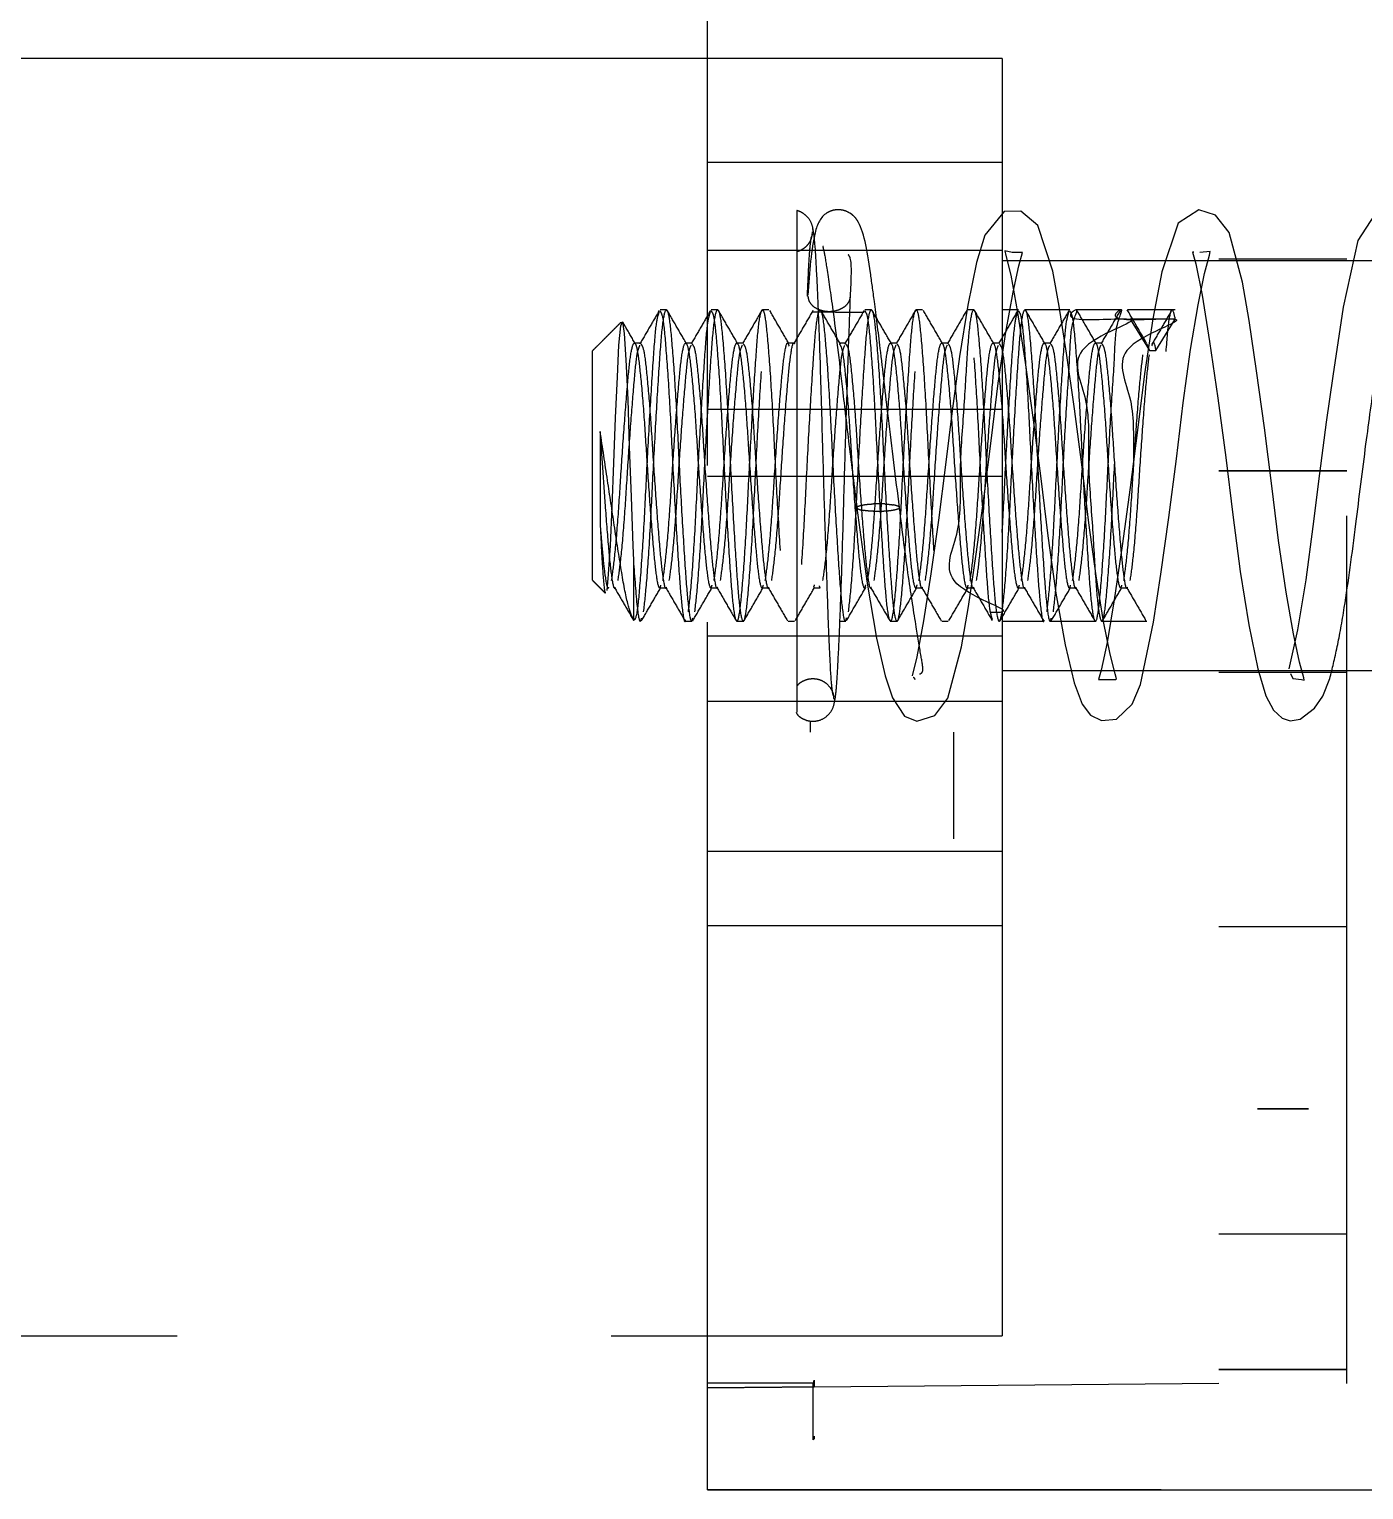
# Paper-space layout '2 DOOR PANEL LAYOUT - A1 Sheet' of a CAD drawing. Extents: x 50 to 825, y 22 to 486.
# Drawn here: x 470.944 to 473.636, y 461.164 to 464.109 of the extents above; entities that cross this region are included whole.
import ezdxf

# ---------------------------------------------------------------- set-up
doc = ezdxf.new("R2010")
doc.units = 0
doc.linetypes.add('HIDDEN', pattern=[0.375, 0.25, -0.125])
doc.layers.add('N-EQPM', color=3, linetype='Continuous', lineweight=25)

psp = doc.layouts.new('2 DOOR PANEL LAYOUT - A1 Sheet')

# ---------------------------------------------------------------- linework, layer by layer
at = {"layer": 'N-EQPM', "linetype": 'HIDDEN', "ltscale": 7}
for p, q in [((472.3125, 463.2292), (472.3125, 465.8972)), ((472.9065, 464.0501), (472.9065, 463.9509)), ((472.9065, 463.9509), (472.9065, 463.8402)), ((472.9065, 463.8402), (472.9065, 463.7717)), ((472.9065, 463.7717), (472.9065, 463.6624)), ((472.9065, 463.6624), (472.3125, 463.6624)), ((472.9065, 463.6624), (472.9065, 463.3428)), ((473.2552, 463.5241), (473.1648, 463.5241)), ((473.1648, 463.5241), (473.2035, 463.461)), ((473.2164, 463.461), (473.2552, 463.5241)), ((472.0801, 462.9977), (472.0801, 463.4604)), ((473.2035, 463.461), (473.2164, 463.461)), ((472.3125, 463.3428), (472.9065, 463.3428)), ((472.9065, 463.3428), (472.9065, 463.2071)), ((472.0957, 463.2979), (472.0957, 463.11)), ((472.3125, 461.1635), (472.3125, 463.2292)), ((473.6017, 461.3778), (473.6017, 463.2292)), ((472.9065, 463.2071), (472.3125, 463.2071)), ((472.9065, 463.2071), (472.9065, 462.8854)), ((472.1628, 463.0379), (472.1628, 462.9174)), ((472.3125, 462.8854), (472.9065, 462.8854)), ((472.9065, 462.8854), (472.9065, 462.7534)), ((472.9065, 462.7534), (472.3125, 462.7534)), ((472.9065, 462.7534), (472.9065, 462.4514)), ((472.5191, 462.7113), (472.5191, 462.6915)), ((472.8084, 462.6915), (472.8084, 462.4766)), ((472.3125, 462.4514), (472.9065, 462.4514)), ((472.9065, 462.4514), (472.9065, 462.351)), ((472.9065, 462.351), (472.9065, 462.3014)), ((472.9065, 462.3014), (472.9065, 462.262)), ((472.9065, 462.262), (472.9065, 462.2259)), ((472.9065, 462.2259), (472.9065, 461.4738)), ((473.5242, 461.9315), (473.4211, 461.9315)), ((473.3435, 461.4062), (473.6017, 461.4062)), ((473.6017, 461.4062), (473.3435, 461.4062)), ((472.5256, 461.3785), (472.3125, 461.3785)), ((472.5256, 461.2644), (472.5256, 461.3785)), ((472.5274, 461.3843), (472.5274, 461.3714)), ((473.3435, 461.3778), (472.5274, 461.3707)), ((473.3435, 461.3778), (473.3435, 461.3778)), ((473.6017, 461.3778), (473.6017, 461.3778)), ((472.5274, 461.2662), (472.5256, 461.2644)), ((472.5274, 461.272), (472.5274, 461.2662)), ((472.5274, 461.272), (472.5274, 461.272)), ((472.3125, 461.1636), (483.7272, 461.1636)), ((483.7272, 461.1635), (472.3125, 461.1635))]:
    psp.add_line(p, q, dxfattribs=at)
for points in [[(473.4883, 462.8098), (473.4926, 462.7993), (473.5102, 462.7975), (473.5152, 462.796), (473.5147, 462.8008), (473.506, 462.8325), (473.4937, 462.8896), (473.479, 462.9738), (473.464, 463.0781), (473.4505, 463.1884), (473.4357, 463.3049), (473.4197, 463.42), (473.4044, 463.5214), (473.3913, 463.5988), (473.3641, 463.6987), (473.3366, 463.7341), (473.3029, 463.7445), (473.2615, 463.718), (473.2286, 463.6195), (473.2104, 463.5247), (473.1935, 463.4141), (473.1791, 463.3003), (473.1647, 463.1847), (473.1487, 463.0669), (473.1326, 462.9585), (473.1183, 462.8721), (473.1061, 462.8165), (473.1007, 462.7974), (473.1347, 462.7974), (473.1368, 462.7989), (473.1342, 462.8089), (473.124, 462.8489), (473.1108, 462.9147), (473.0958, 463.0064), (473.0813, 463.1137), (473.0677, 463.2259), (473.0523, 463.3433), (473.0363, 463.4555), (473.0215, 463.5503), (473.0088, 463.621), (472.9782, 463.7129), (472.944, 463.7419), (472.9106, 463.7413), (472.8712, 463.6939), (472.8547, 463.6384), (472.837, 463.5524), (472.8202, 463.4487), (472.8056, 463.3392), (472.7924, 463.2302), (472.7778, 463.1192), (472.7623, 463.0105), (472.7475, 462.9157), (472.7345, 462.8436), (472.7247, 462.8052), (472.7247, 462.8052)], [(473.6571, 463.7345), (473.624, 463.6827), (473.594, 463.5482), (473.5731, 463.4094), (473.5602, 463.3167), (473.5466, 463.213), (473.5333, 463.1059), (473.5191, 462.9989), (473.5022, 462.8979), (473.4843, 462.8194), (473.4843, 462.8194)], [(472.6135, 463.144), (472.6333, 462.9958), (472.6531, 462.8812), (472.6706, 462.8052), (472.6852, 462.7605), (472.7094, 462.7238), (472.7343, 462.7137), (472.7708, 462.7247), (472.797, 462.7596), (472.8247, 462.8632), (472.8384, 462.9448), (472.8542, 463.05), (472.8702, 463.1671), (472.885, 463.2844), (472.8987, 463.3954), (472.914, 463.4983), (472.9284, 463.5785), (472.9404, 463.6318), (472.9475, 463.6587), (472.9267, 463.6587), (472.9121, 463.662), (472.9138, 463.6528), (472.9239, 463.6131), (472.9374, 463.5377), (472.953, 463.437), (472.9693, 463.3211), (472.9846, 463.2029), (472.9986, 463.0873), (473.015, 462.9719), (473.0333, 462.8678), (473.0515, 462.7907), (473.0676, 462.7481), (473.0849, 462.7258), (473.1066, 462.7147), (473.1373, 462.7179), (473.1687, 462.7475), (473.1854, 462.7873), (473.2115, 462.9132), (473.2265, 463.0101), (473.2427, 463.1243), (473.2581, 463.2428), (473.2718, 463.3556), (473.2866, 463.4632), (473.3018, 463.5533), (473.3148, 463.6163), (473.3244, 463.6533), (473.3262, 463.661), (473.3048, 463.6588), (473.3048, 463.6588)], [(473.2931, 463.6594), (473.2901, 463.6596), (473.2968, 463.6356), (473.3098, 463.5725), (473.3249, 463.4789), (473.3415, 463.3651), (473.3575, 463.2452), (473.3715, 463.1297), (473.3866, 463.0153), (473.404, 462.9075), (473.4222, 462.819), (473.4382, 462.7646), (473.4536, 462.7356), (473.4713, 462.7199), (473.4871, 462.7143), (473.5075, 462.7175), (473.5361, 462.74), (473.5529, 462.7641), (473.5673, 462.7994), (473.5673, 462.7994)], [(472.1095, 462.9772), (472.1128, 463.0098), (472.1164, 463.0681), (472.12, 463.1461), (472.1232, 463.2343), (472.1268, 463.3251), (472.1304, 463.4078), (472.1336, 463.4716), (472.1372, 463.5105), (472.1408, 463.5191), (472.1441, 463.4954), (472.1476, 463.4419), (472.1512, 463.3623), (472.1545, 463.2668), (472.1579, 463.1657), (472.1616, 463.0674), (472.1628, 463.0379), (472.1628, 463.0379)]]:
    psp.add_lwpolyline(points, dxfattribs=at)
psp.add_arc((472.6564, 462.9185), 0.2334, 86.6223, 92.3404, dxfattribs=at)
psp.add_ellipse((472.5247, 463.229), major_axis=(0, -1.8511), ratio=0.017455, start_param=0.027745, end_param=0.083733, dxfattribs=at)
for points in [[(472.3125, 464.0501), (445.8676, 464.0501)], [(472.9065, 464.0501), (472.3125, 464.0501)], [(472.9065, 463.8402), (472.3125, 463.8402)], [(472.5238, 463.6942), (472.5243, 463.6952)], [(474.5594, 463.6422), (472.9065, 463.6422)], [(473.6017, 463.6455), (473.3435, 463.6455)], [(472.2294, 463.5431), (472.2165, 463.5431)], [(472.3327, 463.5431), (472.3198, 463.5431)], [(472.436, 463.5431), (472.4231, 463.5431)], [(472.5249, 463.5389), (472.6281, 463.5384)], [(472.6426, 463.5431), (472.6297, 463.5431)], [(472.7459, 463.5431), (472.733, 463.5431)], [(472.8492, 463.5431), (472.8363, 463.5431)], [(472.9396, 463.5431), (472.9065, 463.5431)], [(473.0429, 463.5431), (472.9525, 463.5431)], [(473.1462, 463.5431), (473.0558, 463.5431)], [(473.2552, 463.5431), (473.1591, 463.5431)], [(472.1377, 463.518), (472.0801, 463.4604)], [(472.1778, 463.476), (472.1649, 463.476)], [(472.2811, 463.476), (472.2682, 463.476)], [(472.3844, 463.476), (472.3715, 463.476)], [(472.4877, 463.476), (472.4748, 463.476)], [(472.591, 463.476), (472.5781, 463.476)], [(472.6943, 463.476), (472.6814, 463.476)], [(472.7976, 463.476), (472.7847, 463.476)], [(472.9009, 463.476), (472.888, 463.476)], [(473.0042, 463.476), (472.9913, 463.476)], [(473.1075, 463.476), (473.0946, 463.476)], [(473.1975, 463.4751), (473.2035, 463.461)], [(473.6017, 463.2182), (473.3435, 463.2182)], [(473.6017, 463.2179), (473.3435, 463.2179)], [(472.0801, 462.9977), (472.1056, 462.9722)], [(472.2165, 462.9821), (472.2294, 462.9821)], [(472.3198, 462.9821), (472.3327, 462.9821)], [(472.4231, 462.9821), (472.436, 462.9821)], [(472.5264, 462.9838), (472.5283, 462.9882)], [(472.5264, 462.9821), (472.5393, 462.9821)], [(472.733, 462.9821), (472.7459, 462.9821)], [(472.8363, 462.9821), (472.8492, 462.9821)], [(472.9396, 462.9821), (472.9525, 462.9821)], [(473.0429, 462.9821), (473.0558, 462.9821)], [(473.1462, 462.9821), (473.1591, 462.9821)], [(472.2682, 462.915), (472.2811, 462.915)], [(472.3715, 462.915), (472.3844, 462.915)], [(472.4748, 462.915), (472.4877, 462.915)], [(472.5781, 462.915), (472.591, 462.915)], [(472.6814, 462.915), (472.6943, 462.915)], [(472.7847, 462.915), (472.7976, 462.915)], [(472.9065, 462.915), (472.9913, 462.915)], [(473.0042, 462.915), (473.0946, 462.915)], [(473.1075, 462.915), (473.1979, 462.915)], [(472.9065, 462.8158), (474.5594, 462.8158)], [(473.3435, 462.8124), (473.6017, 462.8124)], [(472.7273, 462.8022), (472.7308, 462.7982)], [(472.3125, 462.3014), (472.9065, 462.3014)], [(473.3435, 462.2993), (473.6017, 462.2993)], [(473.3435, 461.6794), (473.6017, 461.6794)], [(445.8676, 461.4738), (472.3125, 461.4738)], [(472.3125, 461.4738), (472.9065, 461.4738)], [(472.3125, 461.3695), (472.5274, 461.3714)]]:
    psp.add_open_spline(points, degree=1, dxfattribs=at)
for points, knots in [([(472.4922, 463.7419), (472.4922, 463.7412), (472.4922, 463.7384), (472.4922, 463.7024), (472.4922, 463.6267), (472.4922, 463.5206), (472.4922, 463.3875), (472.4922, 463.2466), (472.4922, 463.1021), (472.4922, 462.9434), (472.4922, 462.819), (472.4922, 462.7406), (472.4922, 462.7344), (472.4922, 462.7316)], [0, 0, 0, 0, 0.040445, 0.14891, 0.202955, 0.312194, 0.421431, 0.475537, 0.584258, 0.692899, 0.801337, 0.909352, 1, 1, 1, 1]), ([(472.526, 463.6986), (472.5254, 463.7041), (472.5241, 463.7157), (472.515, 463.7302), (472.5036, 463.7388), (472.4966, 463.7425), (472.4926, 463.7431), (472.4924, 463.7431)], [0, 0, 0, 0, 0.296885, 0.628975, 0.807391, 0.989511, 1, 1, 1, 1]), ([(472.6994, 463.1442), (472.6917, 463.205), (472.6778, 463.3159), (472.6614, 463.4589), (472.6497, 463.5547), (472.6357, 463.6541), (472.627, 463.7071), (472.6096, 463.7299), (472.6051, 463.734), (472.6004, 463.7377), (472.5891, 463.7436), (472.5789, 463.745), (472.567, 463.7445), (472.5581, 463.7413), (472.5405, 463.7316), (472.5232, 463.6941), (472.518, 463.6196), (472.5146, 463.5725)], [0, 0, 0, 0, 0.145907, 0.266354, 0.360863, 0.429808, 0.624838, 0.650852, 0.658885, 0.663722, 0.676261, 0.687706, 0.699547, 0.708946, 0.722302, 0.824332, 1, 1, 1, 1]), ([(472.5233, 463.7004), (472.5229, 463.6957), (472.5224, 463.6882), (472.5173, 463.678), (472.5112, 463.6703), (472.5027, 463.6642), (472.496, 463.6607), (472.4921, 463.6602), (472.4919, 463.6602)], [0, 0, 0, 0, 0.286745, 0.448039, 0.620606, 0.802351, 0.989565, 1, 1, 1, 1]), ([(472.5677, 462.7628), (472.5665, 462.7643), (472.5643, 462.767), (472.5601, 462.8154), (472.5563, 462.9059), (472.552, 463.0297), (472.548, 463.1531), (472.5439, 463.2934), (472.5402, 463.4307), (472.536, 463.5448), (472.5322, 463.6268), (472.5284, 463.6895), (472.5258, 463.7006), (472.5245, 463.7063)], [0, 0, 0, 0, 0.082277, 0.157476, 0.280487, 0.377314, 0.449753, 0.539835, 0.658542, 0.732775, 0.815696, 0.904371, 1, 1, 1, 1]), ([(472.5137, 463.5704), (472.5145, 463.5895), (472.5162, 463.6285), (472.5189, 463.6698), (472.5207, 463.6832), (472.5216, 463.69)], [0, 0, 0, 0, 0.325618, 0.661051, 1, 1, 1, 1]), ([(472.546, 463.6705), (472.5459, 463.6705), (472.5442, 463.6716), (472.5472, 463.6624), (472.5524, 463.6301), (472.5666, 463.535), (472.5814, 463.4082), (472.5978, 463.2675), (472.608, 463.1867), (472.6135, 463.1441)], [0, 0, 0, 0, 0.003067, 0.07394, 0.22808, 0.413393, 0.668836, 0.825113, 1, 1, 1, 1]), ([(472.6005, 463.5696), (472.6021, 463.6025), (472.6043, 463.6457), (472.5974, 463.6526), (472.5957, 463.6543)], [0, 0, 0, 0, 0.764542, 1, 1, 1, 1]), ([(473.5673, 462.7994), (473.5722, 462.8195), (473.5819, 462.8586), (473.6003, 462.9606), (473.6188, 463.1011), (473.639, 463.266), (473.6577, 463.4012), (473.673, 463.5034), (473.6845, 463.5774), (473.6949, 463.6277), (473.7037, 463.6563), (473.7091, 463.6665), (473.6917, 463.6627), (473.6785, 463.6598)], [0, 0, 0, 0, 0.088123, 0.171629, 0.317233, 0.443667, 0.553817, 0.6431, 0.720103, 0.793933, 0.864434, 0.897824, 1, 1, 1, 1]), ([(472.5147, 463.5705), (472.5151, 463.5675), (472.5158, 463.5617), (472.5209, 463.5541), (472.5275, 463.5484), (472.5362, 463.5437), (472.5463, 463.5405), (472.5575, 463.5397), (472.5688, 463.5405), (472.5788, 463.5437), (472.5875, 463.5484), (472.5942, 463.5541), (472.5994, 463.5619), (472.6001, 463.5679), (472.6005, 463.571)], [0, 0, 0, 0, 0.091371, 0.179314, 0.255483, 0.320953, 0.422634, 0.496966, 0.571298, 0.67298, 0.738449, 0.814619, 0.902561, 1, 1, 1, 1]), ([(472.5679, 462.7518), (472.569, 462.756), (472.5714, 462.7648), (472.5748, 462.817), (472.5789, 462.9003), (472.5832, 463.0145), (472.5869, 463.151), (472.5913, 463.3002), (472.5961, 463.451), (472.599, 463.5305), (472.6005, 463.5704)], [0, 0, 0, 0, 0.106008, 0.216615, 0.33638, 0.461036, 0.585692, 0.718253, 0.858856, 1, 1, 1, 1]), ([(472.1668, 463.4744), (472.1603, 463.4857), (472.1516, 463.5005), (472.1431, 463.5153), (472.141, 463.5189)], [0, 0, 0, 0, 0.758442, 1, 1, 1, 1]), ([(472.1628, 462.9174), (472.1654, 462.9181), (472.1702, 462.9193), (472.1767, 462.9923), (472.1838, 463.0928), (472.1896, 463.2152), (472.1964, 463.3397), (472.2031, 463.446), (472.2087, 463.5203), (472.2129, 463.5327), (472.2149, 463.5385)], [0, 0, 0, 0, 0.149152, 0.272292, 0.398667, 0.520042, 0.64532, 0.770598, 0.891973, 1, 1, 1, 1]), ([(472.2149, 463.5416), (472.2084, 463.5304), (472.1953, 463.5079), (472.1822, 463.4854), (472.1757, 463.4741)], [0, 0, 0, 0, 0.500266, 1, 1, 1, 1]), ([(472.1834, 462.934), (472.1855, 462.9524), (472.1897, 462.9896), (472.1967, 463.0935), (472.2025, 463.2151), (472.2093, 463.3395), (472.216, 463.4468), (472.2218, 463.5212), (472.2289, 463.5511), (472.2351, 463.5316), (472.2413, 463.4664), (472.2484, 463.3652), (472.2542, 463.2428), (472.2609, 463.1187), (472.2677, 463.0107), (472.2735, 462.9389), (472.279, 462.908), (472.2818, 462.9188), (472.2825, 462.9215)], [0, 0, 0, 0, 0.064735, 0.13117, 0.194977, 0.260835, 0.326694, 0.3905, 0.456935, 0.52167, 0.586405, 0.65284, 0.716647, 0.782505, 0.848364, 0.912171, 0.978606, 1, 1, 1, 1]), ([(472.2165, 463.5409), (472.2184, 463.5381), (472.2224, 463.532), (472.2284, 463.4657), (472.2354, 463.3654), (472.2413, 463.2428), (472.248, 463.1188), (472.2548, 463.0105), (472.2605, 462.9399), (472.2656, 462.9087), (472.2679, 462.9165), (472.2682, 462.9172)], [0, 0, 0, 0, 0.111446, 0.235538, 0.362889, 0.485201, 0.611446, 0.737692, 0.860004, 0.987355, 1, 1, 1, 1]), ([(472.27, 463.4745), (472.2635, 463.4857), (472.2505, 463.5082), (472.2374, 463.5307), (472.2309, 463.5419)], [0, 0, 0, 0, 0.49978, 1, 1, 1, 1]), ([(472.2738, 462.934), (472.2759, 462.9524), (472.2801, 462.9896), (472.2871, 463.0935), (472.2929, 463.215), (472.2997, 463.3398), (472.3064, 463.446), (472.312, 463.5204), (472.3162, 463.5328), (472.3182, 463.5386)], [0, 0, 0, 0, 0.144645, 0.293088, 0.435658, 0.582814, 0.729969, 0.87254, 1, 1, 1, 1]), ([(472.3182, 463.5417), (472.3117, 463.5304), (472.2987, 463.5079), (472.2856, 463.4855), (472.2791, 463.4742)], [0, 0, 0, 0, 0.500217, 1, 1, 1, 1]), ([(472.2867, 462.934), (472.2888, 462.9524), (472.293, 462.9896), (472.3, 463.0935), (472.3058, 463.2151), (472.3126, 463.3395), (472.3193, 463.4468), (472.3251, 463.5212), (472.3322, 463.5511), (472.3384, 463.5316), (472.3446, 463.4664), (472.3517, 463.3652), (472.3575, 463.2429), (472.3642, 463.1186), (472.371, 463.0113), (472.3768, 462.9369), (472.3838, 462.907), (472.39, 462.9265), (472.3963, 462.9917), (472.4033, 463.0929), (472.4091, 463.2152), (472.4159, 463.3395), (472.4226, 463.4468), (472.4284, 463.5212), (472.4355, 463.5511), (472.4417, 463.5316), (472.4479, 463.4664), (472.455, 463.3652), (472.4608, 463.2429), (472.4675, 463.1186), (472.4743, 463.0113), (472.4801, 462.9369), (472.4871, 462.907), (472.4933, 462.9265), (472.4996, 462.9917), (472.5066, 463.0929), (472.5124, 463.2152), (472.5192, 463.3395), (472.5259, 463.4468), (472.5317, 463.5212), (472.5388, 463.5511), (472.545, 463.5316), (472.5512, 463.4664), (472.5583, 463.3652), (472.5641, 463.2428), (472.5708, 463.1187), (472.5776, 463.0108), (472.5834, 462.9388), (472.589, 462.9079), (472.5919, 462.9191), (472.5926, 462.9221)], [0, 0, 0, 0, 0.020957, 0.042465, 0.063122, 0.084444, 0.105765, 0.126422, 0.14793, 0.168887, 0.189845, 0.211352, 0.232009, 0.253331, 0.274652, 0.295309, 0.316817, 0.337774, 0.358732, 0.380239, 0.400896, 0.422218, 0.443539, 0.464196, 0.485704, 0.506661, 0.527619, 0.549127, 0.569783, 0.591105, 0.612426, 0.633083, 0.654591, 0.675548, 0.696506, 0.718014, 0.73867, 0.759992, 0.781313, 0.80197, 0.823478, 0.844435, 0.865393, 0.886901, 0.907558, 0.928879, 0.9502, 0.970857, 0.992365, 1, 1, 1, 1]), ([(472.3198, 463.5409), (472.3217, 463.5381), (472.3257, 463.532), (472.3317, 463.4657), (472.3387, 463.3654), (472.3446, 463.2428), (472.3513, 463.1186), (472.358, 463.0113), (472.3639, 462.9369), (472.3709, 462.907), (472.3771, 462.9265), (472.3834, 462.9917), (472.3904, 463.0929), (472.3962, 463.2152), (472.403, 463.3395), (472.4097, 463.4468), (472.4155, 463.5212), (472.4225, 463.5511), (472.4288, 463.5316), (472.435, 463.4664), (472.442, 463.3652), (472.4479, 463.2428), (472.4546, 463.1188), (472.4614, 463.0105), (472.4671, 462.9399), (472.4722, 462.9087), (472.4745, 462.9165), (472.4748, 462.9172)], [0, 0, 0, 0, 0.037149, 0.078513, 0.120963, 0.161734, 0.203815, 0.245897, 0.286668, 0.329118, 0.370482, 0.411846, 0.454296, 0.495067, 0.537149, 0.579231, 0.620001, 0.662452, 0.703815, 0.745179, 0.78763, 0.8284, 0.870482, 0.912564, 0.953335, 0.995785, 1, 1, 1, 1]), ([(472.3734, 463.4745), (472.3668, 463.4857), (472.3538, 463.5081), (472.3408, 463.5306), (472.3342, 463.5419)], [0, 0, 0, 0, 0.499805, 1, 1, 1, 1]), ([(472.4217, 463.5419), (472.4152, 463.5307), (472.4021, 463.5082), (472.3891, 463.4857), (472.3825, 463.4745)], [0, 0, 0, 0, 0.500239, 1, 1, 1, 1]), ([(472.4768, 463.4743), (472.4702, 463.4855), (472.4572, 463.508), (472.4442, 463.5304), (472.4377, 463.5417)], [0, 0, 0, 0, 0.499814, 1, 1, 1, 1]), ([(472.5249, 463.5418), (472.5184, 463.5305), (472.5053, 463.508), (472.4922, 463.4855), (472.4857, 463.4742)], [0, 0, 0, 0, 0.500284, 1, 1, 1, 1]), ([(472.5802, 463.4741), (472.5737, 463.4853), (472.5606, 463.5078), (472.5476, 463.5303), (472.541, 463.5415)], [0, 0, 0, 0, 0.49977, 1, 1, 1, 1]), ([(472.6281, 463.5416), (472.6216, 463.5303), (472.6085, 463.5078), (472.5954, 463.4854), (472.5889, 463.4741)], [0, 0, 0, 0, 0.500249, 1, 1, 1, 1]), ([(472.5966, 462.934), (472.5987, 462.9524), (472.6029, 462.9896), (472.6099, 463.0935), (472.6157, 463.2151), (472.6225, 463.3395), (472.6292, 463.4468), (472.635, 463.5212), (472.6421, 463.5511), (472.6483, 463.5316), (472.6545, 463.4664), (472.6616, 463.3652), (472.6674, 463.2429), (472.6741, 463.1186), (472.6809, 463.0113), (472.6867, 462.9369), (472.6937, 462.907), (472.6999, 462.9265), (472.7062, 462.9917), (472.7132, 463.0929), (472.719, 463.2152), (472.7258, 463.3395), (472.7325, 463.4468), (472.7383, 463.5212), (472.7454, 463.5511), (472.7516, 463.5316), (472.7578, 463.4664), (472.7648, 463.3652), (472.7707, 463.2428), (472.7772, 463.1187), (472.7851, 463.0109), (472.7864, 462.9382), (472.811, 462.9018), (472.7556, 462.9432), (472.9876, 462.9227), (472.7633, 462.9816), (472.8271, 463.0931), (472.8194, 463.2152), (472.8299, 463.3395), (472.8356, 463.4468), (472.8417, 463.5212), (472.8486, 463.5511), (472.8549, 463.5316), (472.8611, 463.4664), (472.8682, 463.3652), (472.874, 463.2429), (472.8807, 463.1186), (472.8875, 463.0111), (472.8933, 462.9374), (472.9003, 462.9049), (472.9045, 462.9244), (472.9065, 462.934)], [0, 0, 0, 0, 0.020212, 0.040954, 0.060876, 0.081438, 0.102, 0.121922, 0.142664, 0.162876, 0.183088, 0.20383, 0.223752, 0.244314, 0.264876, 0.284798, 0.30554, 0.325752, 0.345964, 0.366706, 0.386628, 0.40719, 0.427752, 0.447674, 0.468416, 0.488628, 0.50884, 0.529582, 0.549504, 0.570066, 0.590628, 0.61055, 0.631293, 0.651504, 0.668645, 0.69446, 0.715202, 0.735124, 0.755686, 0.776248, 0.79617, 0.816912, 0.837124, 0.857336, 0.878078, 0.898, 0.918562, 0.939124, 0.959046, 0.979788, 1, 1, 1, 1]), ([(472.6297, 463.5409), (472.6316, 463.5381), (472.6356, 463.532), (472.6416, 463.4657), (472.6486, 463.3654), (472.6545, 463.2428), (472.6612, 463.1186), (472.6679, 463.0113), (472.6738, 462.9369), (472.6808, 462.907), (472.687, 462.9265), (472.6933, 462.9917), (472.7003, 463.0929), (472.7061, 463.2152), (472.7129, 463.3395), (472.7196, 463.4468), (472.7254, 463.5212), (472.7325, 463.5511), (472.7387, 463.5316), (472.7449, 463.4664), (472.7519, 463.3652), (472.7578, 463.2429), (472.7645, 463.1186), (472.7712, 463.0113), (472.7771, 462.9369), (472.7841, 462.907), (472.7903, 462.9265), (472.7966, 462.9917), (472.8036, 463.0929), (472.8094, 463.2152), (472.8162, 463.3395), (472.8229, 463.4468), (472.8287, 463.5212), (472.8358, 463.5511), (472.842, 463.5316), (472.8482, 463.4664), (472.8552, 463.3652), (472.8611, 463.2429), (472.8678, 463.1184), (472.8745, 463.0121), (472.8801, 462.9374), (472.8844, 462.925), (472.8864, 462.9191)], [0, 0, 0, 0, 0.022419, 0.047382, 0.073001, 0.097605, 0.123002, 0.148398, 0.173003, 0.198621, 0.223584, 0.248547, 0.274166, 0.298771, 0.324167, 0.349563, 0.374168, 0.399786, 0.424749, 0.449712, 0.475331, 0.499936, 0.525332, 0.550728, 0.575333, 0.600951, 0.625914, 0.650877, 0.676496, 0.701101, 0.726497, 0.751893, 0.776498, 0.802117, 0.827079, 0.852042, 0.877661, 0.902266, 0.927662, 0.953058, 0.977663, 1, 1, 1, 1]), ([(472.6835, 463.4741), (472.6769, 463.4853), (472.6639, 463.5078), (472.6508, 463.5303), (472.6443, 463.5416)], [0, 0, 0, 0, 0.499739, 1, 1, 1, 1]), ([(472.7315, 463.5418), (472.725, 463.5305), (472.7119, 463.508), (472.6989, 463.4856), (472.6924, 463.4744)], [0, 0, 0, 0, 0.500204, 1, 1, 1, 1]), ([(472.7867, 463.4742), (472.7802, 463.4855), (472.7671, 463.508), (472.7541, 463.5305), (472.7475, 463.5417)], [0, 0, 0, 0, 0.499733, 1, 1, 1, 1]), ([(472.8349, 463.5419), (472.8284, 463.5307), (472.8153, 463.5082), (472.8022, 463.4857), (472.7957, 463.4744)], [0, 0, 0, 0, 0.500263, 1, 1, 1, 1]), ([(472.8899, 463.4744), (472.8834, 463.4856), (472.8703, 463.5081), (472.8573, 463.5306), (472.8508, 463.5418)], [0, 0, 0, 0, 0.499748, 1, 1, 1, 1]), ([(472.938, 463.5417), (472.9315, 463.5304), (472.9184, 463.5079), (472.9054, 463.4854), (472.8988, 463.4742)], [0, 0, 0, 0, 0.500278, 1, 1, 1, 1]), ([(472.9065, 462.934), (472.9086, 462.9524), (472.9128, 462.9896), (472.9198, 463.0935), (472.9256, 463.2151), (472.9324, 463.3395), (472.9391, 463.4468), (472.9449, 463.5212), (472.952, 463.5511), (472.9582, 463.5316), (472.9644, 463.4664), (472.9715, 463.3652), (472.9773, 463.2428), (472.984, 463.1187), (472.9908, 463.0107), (472.9966, 462.9389), (473.0021, 462.908), (473.0049, 462.9188), (473.0056, 462.9214)], [0, 0, 0, 0, 0.06474, 0.13118, 0.194992, 0.260856, 0.32672, 0.390531, 0.456972, 0.521712, 0.586452, 0.652892, 0.716704, 0.782568, 0.848432, 0.912243, 0.978683, 1, 1, 1, 1]), ([(472.9065, 463.0939), (472.9066, 463.0952), (472.9088, 463.1327), (472.9127, 463.2153), (472.9195, 463.3397), (472.9262, 463.446), (472.9318, 463.5204), (472.936, 463.5328), (472.938, 463.5387)], [0, 0, 0, 0, 0.007175, 0.207367, 0.413997, 0.620627, 0.820819, 1, 1, 1, 1]), ([(472.9396, 463.5409), (472.9415, 463.5381), (472.9455, 463.532), (472.9515, 463.4657), (472.9585, 463.3654), (472.9644, 463.2428), (472.9711, 463.1188), (472.9779, 463.0105), (472.9836, 462.9399), (472.9887, 462.9087), (472.9911, 462.9165), (472.9913, 462.9172)], [0, 0, 0, 0, 0.111446, 0.235538, 0.362889, 0.485201, 0.611446, 0.737692, 0.860004, 0.987355, 1, 1, 1, 1]), ([(472.9931, 463.4745), (472.9866, 463.4857), (472.9736, 463.5082), (472.9605, 463.5307), (472.954, 463.5419)], [0, 0, 0, 0, 0.499773, 1, 1, 1, 1]), ([(472.9969, 462.934), (472.999, 462.9524), (473.0032, 462.9896), (473.0102, 463.0935), (473.016, 463.215), (473.0228, 463.3398), (473.0295, 463.446), (473.0351, 463.5203), (473.0393, 463.5327), (473.0413, 463.5385)], [0, 0, 0, 0, 0.144742, 0.293286, 0.435952, 0.583207, 0.730461, 0.873128, 1, 1, 1, 1]), ([(473.0413, 463.5416), (473.0348, 463.5304), (473.0217, 463.5079), (473.0087, 463.4854), (473.0021, 463.4742)], [0, 0, 0, 0, 0.500231, 1, 1, 1, 1]), ([(473.0098, 462.934), (473.0119, 462.9524), (473.0161, 462.9896), (473.0231, 463.0935), (473.029, 463.2151), (473.0354, 463.3394), (473.0434, 463.4472), (473.0446, 463.5199), (473.0692, 463.5563), (473.0138, 463.5149), (473.2459, 463.5354), (473.0215, 463.4765), (473.0853, 463.365), (473.0777, 463.2429), (473.0881, 463.1186), (473.0939, 463.0113), (473.0999, 462.9369), (473.1069, 462.907), (473.1131, 462.9265), (473.1194, 462.9917), (473.1264, 463.0929), (473.1322, 463.2152), (473.139, 463.3395), (473.1457, 463.447), (473.1515, 463.5207), (473.1586, 463.5531), (473.1627, 463.5337), (473.1648, 463.5241)], [0, 0, 0, 0, 0.039524, 0.080086, 0.119044, 0.159254, 0.199464, 0.238422, 0.278984, 0.318508, 0.352027, 0.402508, 0.443071, 0.482028, 0.522238, 0.562448, 0.601406, 0.641968, 0.681492, 0.721016, 0.761578, 0.800536, 0.840746, 0.880956, 0.919914, 0.960476, 1, 1, 1, 1]), ([(473.0429, 463.5409), (473.0448, 463.5381), (473.0488, 463.532), (473.0548, 463.4657), (473.0618, 463.3654), (473.0677, 463.2428), (473.0744, 463.1186), (473.0811, 463.0113), (473.087, 462.9369), (473.094, 462.907), (473.1002, 462.9265), (473.1065, 462.9917), (473.1135, 463.0929), (473.1194, 463.2153), (473.1258, 463.3394), (473.1338, 463.4472), (473.135, 463.5199), (473.1596, 463.5563), (473.1042, 463.5149), (473.3363, 463.5354), (473.1119, 463.4765), (473.1757, 463.365), (473.1681, 463.2429), (473.1785, 463.1186), (473.1842, 463.0113), (473.1903, 462.9369), (473.1973, 462.907), (473.2035, 462.9265), (473.2098, 462.9917), (473.2168, 463.0929), (473.2226, 463.2152), (473.2294, 463.3395), (473.2361, 463.447), (473.2419, 463.5207), (473.249, 463.5531), (473.2531, 463.5337), (473.2552, 463.5241)], [0, 0, 0, 0, 0.026216, 0.055407, 0.085364, 0.114136, 0.143833, 0.17353, 0.202302, 0.232259, 0.26145, 0.290641, 0.320598, 0.34937, 0.379067, 0.408764, 0.437536, 0.467493, 0.496684, 0.521439, 0.558723, 0.58868, 0.617452, 0.647149, 0.676846, 0.705618, 0.735575, 0.764766, 0.793957, 0.823914, 0.852686, 0.882383, 0.91208, 0.940852, 0.970809, 1, 1, 1, 1]), ([(473.0964, 463.4745), (473.0899, 463.4857), (473.0769, 463.5082), (473.0639, 463.5306), (473.0573, 463.5419)], [0, 0, 0, 0, 0.499799, 1, 1, 1, 1]), ([(473.1448, 463.5419), (473.1382, 463.5306), (473.1252, 463.5082), (473.1121, 463.4857), (473.1056, 463.4745)], [0, 0, 0, 0, 0.500218, 1, 1, 1, 1]), ([(473.1977, 463.476), (473.1912, 463.4871), (473.1782, 463.5095), (473.1652, 463.5318), (473.1588, 463.543)], [0, 0, 0, 0, 0.499951, 1, 1, 1, 1]), ([(473.2474, 463.5406), (473.2409, 463.5294), (473.2279, 463.507), (473.2149, 463.4847), (473.2084, 463.4735)], [0, 0, 0, 0, 0.500099, 1, 1, 1, 1]), ([(472.1189, 462.9971), (472.1209, 463.0115), (472.1251, 463.0407), (472.1321, 463.1224), (472.138, 463.2181), (472.1447, 463.3159), (472.1514, 463.4003), (472.1573, 463.4588), (472.1643, 463.4822), (472.1705, 463.467), (472.1768, 463.4157), (472.1838, 463.3361), (472.1896, 463.2399), (472.1964, 463.1423), (472.2031, 463.0574), (472.2089, 463.0008), (472.2145, 462.9765), (472.2174, 462.9854), (472.2182, 462.9878)], [0, 0, 0, 0, 0.064569, 0.130839, 0.194479, 0.260172, 0.325866, 0.389505, 0.455776, 0.520345, 0.584914, 0.651184, 0.714824, 0.780517, 0.846211, 0.90985, 0.976121, 1, 1, 1, 1]), ([(472.1318, 462.9971), (472.1338, 463.0115), (472.138, 463.0407), (472.1451, 463.1224), (472.1509, 463.218), (472.1576, 463.3161), (472.1644, 463.3996), (472.1698, 463.4575), (472.174, 463.4671), (472.1759, 463.4715)], [0, 0, 0, 0, 0.14551, 0.294854, 0.43827, 0.586314, 0.734358, 0.877774, 1, 1, 1, 1]), ([(472.1778, 463.4743), (472.1797, 463.472), (472.1837, 463.4673), (472.1897, 463.4151), (472.1967, 463.3363), (472.2025, 463.2398), (472.2093, 463.1424), (472.216, 463.0572), (472.2218, 463.0017), (472.2268, 462.9771), (472.2292, 462.9833), (472.2294, 462.9838)], [0, 0, 0, 0, 0.111443, 0.235532, 0.362891, 0.485193, 0.611443, 0.737693, 0.859996, 0.987355, 1, 1, 1, 1]), ([(472.2222, 462.9971), (472.2242, 463.0115), (472.2284, 463.0407), (472.2354, 463.1224), (472.2413, 463.2181), (472.248, 463.3159), (472.2547, 463.4003), (472.2606, 463.4588), (472.2676, 463.4822), (472.2738, 463.467), (472.2801, 463.4157), (472.2871, 463.3361), (472.2929, 463.2399), (472.2997, 463.1423), (472.3064, 463.0574), (472.3122, 463.0008), (472.3178, 462.9765), (472.3207, 462.9854), (472.3215, 462.9877)], [0, 0, 0, 0, 0.064578, 0.130858, 0.194507, 0.26021, 0.325913, 0.389561, 0.455841, 0.520419, 0.584997, 0.651277, 0.714926, 0.780629, 0.846332, 0.909981, 0.976261, 1, 1, 1, 1]), ([(472.2351, 462.9971), (472.2372, 463.0115), (472.2413, 463.0407), (472.2484, 463.1224), (472.2542, 463.218), (472.2609, 463.3161), (472.2677, 463.3996), (472.2732, 463.4577), (472.2773, 463.4673), (472.2793, 463.4718)], [0, 0, 0, 0, 0.145304, 0.294439, 0.437652, 0.585487, 0.733323, 0.876536, 1, 1, 1, 1]), ([(472.2811, 463.4743), (472.283, 463.472), (472.287, 463.4673), (472.293, 463.4151), (472.3, 463.3363), (472.3058, 463.2398), (472.3126, 463.1424), (472.3193, 463.0572), (472.3251, 463.0017), (472.3301, 462.9771), (472.3325, 462.9833), (472.3327, 462.9838)], [0, 0, 0, 0, 0.111443, 0.235532, 0.362891, 0.485193, 0.611443, 0.737693, 0.859996, 0.987355, 1, 1, 1, 1]), ([(472.3255, 462.9971), (472.3275, 463.0115), (472.3317, 463.0407), (472.3387, 463.1224), (472.3446, 463.2181), (472.3513, 463.3159), (472.358, 463.4003), (472.3639, 463.4588), (472.3709, 463.4822), (472.3771, 463.467), (472.3834, 463.4157), (472.3904, 463.3361), (472.3962, 463.2399), (472.403, 463.1423), (472.4097, 463.0574), (472.4155, 463.0008), (472.4211, 462.9765), (472.4241, 462.9855), (472.4248, 462.9879)], [0, 0, 0, 0, 0.06454, 0.130782, 0.194393, 0.260058, 0.325722, 0.389334, 0.455575, 0.520115, 0.584655, 0.650897, 0.714508, 0.780173, 0.845837, 0.909449, 0.97569, 1, 1, 1, 1]), ([(472.3384, 462.9971), (472.3405, 463.0115), (472.3446, 463.0407), (472.3517, 463.1224), (472.3575, 463.218), (472.3642, 463.3161), (472.371, 463.3996), (472.3765, 463.458), (472.3807, 463.4677), (472.3827, 463.4723)], [0, 0, 0, 0, 0.144816, 0.293448, 0.43618, 0.583518, 0.730856, 0.873588, 1, 1, 1, 1]), ([(472.3844, 463.4743), (472.3863, 463.472), (472.3903, 463.4673), (472.3963, 463.4151), (472.4033, 463.3363), (472.4091, 463.2398), (472.4159, 463.1424), (472.4226, 463.0572), (472.4284, 463.0017), (472.4334, 462.9771), (472.4358, 462.9833), (472.436, 462.9838)], [0, 0, 0, 0, 0.111443, 0.235532, 0.362891, 0.485193, 0.611443, 0.737693, 0.859996, 0.987355, 1, 1, 1, 1]), ([(472.4288, 462.9971), (472.4308, 463.0115), (472.435, 463.0407), (472.442, 463.1224), (472.4479, 463.2181), (472.4546, 463.3158), (472.4613, 463.4007), (472.4672, 463.4573), (472.4728, 463.4817), (472.4758, 463.4726), (472.4766, 463.4701)], [0, 0, 0, 0, 0.134292, 0.272124, 0.404483, 0.541115, 0.677746, 0.810106, 0.947938, 1, 1, 1, 1]), ([(472.4417, 462.9971), (472.4438, 463.0115), (472.4479, 463.0407), (472.455, 463.1224), (472.4608, 463.2181), (472.4675, 463.3158), (472.4743, 463.4009), (472.48, 463.4564), (472.4851, 463.481), (472.4875, 463.4748), (472.4877, 463.4743)], [0, 0, 0, 0, 0.139652, 0.282984, 0.420626, 0.56271, 0.704795, 0.842437, 0.985769, 1, 1, 1, 1]), ([(472.545, 462.9971), (472.5471, 463.0115), (472.5512, 463.0407), (472.5583, 463.1224), (472.5641, 463.218), (472.5708, 463.3161), (472.5776, 463.3996), (472.583, 463.4575), (472.5872, 463.4671), (472.5891, 463.4715)], [0, 0, 0, 0, 0.145524, 0.294883, 0.438313, 0.586372, 0.734431, 0.877861, 1, 1, 1, 1]), ([(472.5781, 463.4743), (472.58, 463.472), (472.584, 463.4673), (472.59, 463.4151), (472.597, 463.3363), (472.6028, 463.2398), (472.6096, 463.1423), (472.6163, 463.0574), (472.6221, 463.0007), (472.6278, 462.9764), (472.6308, 462.9857), (472.6316, 462.9883)], [0, 0, 0, 0, 0.107371, 0.226925, 0.34963, 0.467463, 0.5891, 0.710736, 0.82857, 0.951274, 1, 1, 1, 1]), ([(472.591, 463.4743), (472.5929, 463.472), (472.5969, 463.4673), (472.6029, 463.4151), (472.6099, 463.3363), (472.6157, 463.2398), (472.6225, 463.1424), (472.6292, 463.0572), (472.635, 463.0017), (472.64, 462.9771), (472.6424, 462.9833), (472.6426, 462.9838)], [0, 0, 0, 0, 0.111443, 0.235532, 0.362891, 0.485193, 0.611443, 0.737693, 0.859996, 0.987355, 1, 1, 1, 1]), ([(472.6354, 462.9971), (472.6374, 463.0115), (472.6416, 463.0407), (472.6486, 463.1224), (472.6545, 463.2181), (472.6612, 463.3159), (472.6679, 463.4003), (472.6738, 463.4588), (472.6808, 463.4822), (472.687, 463.467), (472.6933, 463.4157), (472.7003, 463.3361), (472.7061, 463.2399), (472.7129, 463.1423), (472.7196, 463.0574), (472.7254, 463.0007), (472.7311, 462.9764), (472.7341, 462.9856), (472.7349, 462.9882)], [0, 0, 0, 0, 0.064443, 0.130584, 0.1941, 0.259665, 0.325231, 0.388747, 0.454888, 0.519331, 0.583774, 0.649915, 0.713431, 0.778996, 0.844562, 0.908077, 0.974219, 1, 1, 1, 1]), ([(472.6483, 462.9971), (472.6504, 463.0115), (472.6545, 463.0407), (472.6616, 463.1224), (472.6674, 463.218), (472.6741, 463.3161), (472.6809, 463.3996), (472.6864, 463.4578), (472.6906, 463.4675), (472.6925, 463.472)], [0, 0, 0, 0, 0.145068, 0.29396, 0.436941, 0.584536, 0.732131, 0.875112, 1, 1, 1, 1]), ([(472.6943, 463.4743), (472.6962, 463.472), (472.7002, 463.4673), (472.7062, 463.4151), (472.7132, 463.3363), (472.719, 463.2398), (472.7258, 463.1424), (472.7325, 463.0572), (472.7383, 463.0017), (472.7433, 462.9771), (472.7457, 462.9833), (472.7459, 462.9838)], [0, 0, 0, 0, 0.111443, 0.235532, 0.362891, 0.485193, 0.611443, 0.737693, 0.859996, 0.987355, 1, 1, 1, 1]), ([(472.7387, 462.9971), (472.7407, 463.0115), (472.7449, 463.0407), (472.7519, 463.1224), (472.7578, 463.2181), (472.7645, 463.3159), (472.7712, 463.4003), (472.7771, 463.4588), (472.7841, 463.4822), (472.7903, 463.467), (472.7966, 463.4157), (472.8036, 463.3361), (472.8094, 463.2399), (472.8162, 463.1423), (472.8229, 463.0574), (472.8287, 463.0008), (472.8344, 462.9764), (472.8373, 462.9855), (472.8381, 462.988)], [0, 0, 0, 0, 0.064504, 0.130709, 0.194285, 0.259913, 0.325541, 0.389117, 0.455322, 0.519826, 0.58433, 0.650535, 0.714111, 0.779739, 0.845367, 0.908943, 0.975147, 1, 1, 1, 1]), ([(472.7516, 462.9971), (472.7537, 463.0115), (472.7578, 463.0407), (472.7649, 463.1224), (472.7707, 463.218), (472.7774, 463.3161), (472.7842, 463.3996), (472.7897, 463.458), (472.7939, 463.4677), (472.7959, 463.4722)], [0, 0, 0, 0, 0.144892, 0.293602, 0.436408, 0.583824, 0.731239, 0.874046, 1, 1, 1, 1]), ([(472.7976, 463.4743), (472.7995, 463.472), (472.8035, 463.4673), (472.8095, 463.4151), (472.8165, 463.3363), (472.8223, 463.2398), (472.8291, 463.1424), (472.8358, 463.0572), (472.8416, 463.0017), (472.8466, 462.9771), (472.849, 462.9833), (472.8492, 462.9838)], [0, 0, 0, 0, 0.111443, 0.235532, 0.362891, 0.485193, 0.611443, 0.737693, 0.859996, 0.987355, 1, 1, 1, 1]), ([(472.842, 462.9971), (472.844, 463.0115), (472.8482, 463.0407), (472.8552, 463.1224), (472.8611, 463.2181), (472.8678, 463.3159), (472.8745, 463.4003), (472.8804, 463.4588), (472.8874, 463.4822), (472.8936, 463.467), (472.8999, 463.4157), (472.9069, 463.3361), (472.9127, 463.2399), (472.9195, 463.1423), (472.9262, 463.0574), (472.932, 463.0008), (472.9376, 462.9765), (472.9405, 462.9854), (472.9413, 462.9878)], [0, 0, 0, 0, 0.064559, 0.13082, 0.19445, 0.260134, 0.325817, 0.389448, 0.455708, 0.520267, 0.584827, 0.651087, 0.714717, 0.780401, 0.846085, 0.909715, 0.975976, 1, 1, 1, 1]), ([(472.8549, 462.9971), (472.857, 463.0115), (472.8611, 463.0407), (472.8682, 463.1224), (472.874, 463.218), (472.8807, 463.3161), (472.8875, 463.3996), (472.893, 463.4576), (472.8971, 463.4672), (472.899, 463.4716)], [0, 0, 0, 0, 0.145428, 0.294689, 0.438024, 0.585985, 0.733946, 0.877282, 1, 1, 1, 1]), ([(472.9009, 463.4743), (472.9028, 463.472), (472.9068, 463.4673), (472.9128, 463.4151), (472.9198, 463.3363), (472.9256, 463.2398), (472.9324, 463.1424), (472.9391, 463.0572), (472.9449, 463.0017), (472.9499, 462.9771), (472.9523, 462.9833), (472.9525, 462.9838)], [0, 0, 0, 0, 0.111443, 0.235532, 0.362891, 0.485193, 0.611443, 0.737693, 0.859996, 0.987355, 1, 1, 1, 1]), ([(472.9453, 462.9971), (472.9473, 463.0115), (472.9515, 463.0407), (472.9585, 463.1224), (472.9644, 463.2181), (472.9711, 463.3159), (472.9778, 463.4003), (472.9837, 463.4588), (472.9907, 463.4822), (472.9969, 463.467), (473.0032, 463.4157), (473.0102, 463.3361), (473.016, 463.2399), (473.0228, 463.1423), (473.0295, 463.0574), (473.0353, 463.0008), (473.0409, 462.9765), (473.0438, 462.9854), (473.0446, 462.9877)], [0, 0, 0, 0, 0.06458, 0.130862, 0.194513, 0.260218, 0.325923, 0.389574, 0.455856, 0.520436, 0.585016, 0.651298, 0.714949, 0.780654, 0.846359, 0.910009, 0.976291, 1, 1, 1, 1]), ([(472.9582, 462.9971), (472.9603, 463.0115), (472.9644, 463.0407), (472.9715, 463.1224), (472.9773, 463.218), (472.984, 463.3161), (472.9908, 463.3996), (472.9963, 463.4576), (473.0004, 463.4672), (473.0023, 463.4716)], [0, 0, 0, 0, 0.145439, 0.294711, 0.438057, 0.58603, 0.734002, 0.877349, 1, 1, 1, 1]), ([(473.0042, 463.4743), (473.0061, 463.472), (473.0101, 463.4673), (473.0161, 463.4151), (473.0231, 463.3363), (473.0289, 463.2398), (473.0357, 463.1424), (473.0424, 463.0572), (473.0482, 463.0017), (473.0532, 462.9771), (473.0556, 462.9833), (473.0558, 462.9838)], [0, 0, 0, 0, 0.111443, 0.235532, 0.362891, 0.485193, 0.611443, 0.737693, 0.859996, 0.987355, 1, 1, 1, 1]), ([(473.0486, 462.9971), (473.0506, 463.0115), (473.0548, 463.0407), (473.0618, 463.1224), (473.0677, 463.2181), (473.0744, 463.3159), (473.0811, 463.4003), (473.087, 463.4588), (473.094, 463.4822), (473.1002, 463.467), (473.1065, 463.4157), (473.1135, 463.3361), (473.1193, 463.2399), (473.1261, 463.1423), (473.1328, 463.0574), (473.1386, 463.0008), (473.1442, 462.9765), (473.1472, 462.9854), (473.1479, 462.9878)], [0, 0, 0, 0, 0.064555, 0.130811, 0.194437, 0.260116, 0.325796, 0.389421, 0.455678, 0.520232, 0.584787, 0.651043, 0.714669, 0.780349, 0.846028, 0.909654, 0.97591, 1, 1, 1, 1]), ([(473.0615, 462.9971), (473.0636, 463.0115), (473.0677, 463.0407), (473.0748, 463.1224), (473.0806, 463.218), (473.0873, 463.3161), (473.0941, 463.3996), (473.0996, 463.458), (473.1038, 463.4677), (473.1058, 463.4722)], [0, 0, 0, 0, 0.144863, 0.293543, 0.436321, 0.583707, 0.731093, 0.873871, 1, 1, 1, 1]), ([(473.1075, 463.4743), (473.1094, 463.472), (473.1134, 463.4673), (473.1194, 463.4151), (473.1264, 463.3363), (473.1322, 463.2398), (473.139, 463.1424), (473.1457, 463.0572), (473.1515, 463.0017), (473.1565, 462.9771), (473.1589, 462.9833), (473.1591, 462.9838)], [0, 0, 0, 0, 0.111443, 0.235532, 0.362891, 0.485193, 0.611443, 0.737693, 0.859996, 0.987355, 1, 1, 1, 1]), ([(473.2085, 463.4703), (473.2091, 463.4724), (473.2118, 463.4833), (473.2144, 463.471), (473.2164, 463.461)], [0, 0, 0, 0, 0.193331, 1, 1, 1, 1]), ([(473.1519, 462.9971), (473.1539, 463.0115), (473.1581, 463.0407), (473.1651, 463.1224), (473.171, 463.2182), (473.1777, 463.3155), (473.1844, 463.4018), (473.1884, 463.4357), (473.1904, 463.4524)], [0, 0, 0, 0, 0.165771, 0.335911, 0.499297, 0.667956, 0.836614, 1, 1, 1, 1]), ([(473.1648, 462.9971), (473.1669, 463.0115), (473.171, 463.0407), (473.1781, 463.1224), (473.1839, 463.2182), (473.1906, 463.3155), (473.1973, 463.4018), (473.2013, 463.4357), (473.2033, 463.4524)], [0, 0, 0, 0, 0.165771, 0.335911, 0.499297, 0.667956, 0.836614, 1, 1, 1, 1]), ([(472.0957, 463.2979), (472.0973, 463.2728), (472.1005, 463.2215), (472.1064, 463.137), (472.1127, 463.0572), (472.1185, 463.0017), (472.1235, 462.9771), (472.1259, 462.9833), (472.1261, 462.9838)], [0, 0, 0, 0, 0.167419, 0.34181, 0.555669, 0.762842, 0.97858, 1, 1, 1, 1]), ([(472.1628, 462.9174), (472.159, 462.927), (472.1505, 462.9482), (472.1386, 463.0143), (472.125, 463.1032), (472.1099, 463.2034), (472.1006, 463.2653), (472.0957, 463.2979)], [0, 0, 0, 0, 0.177972, 0.392928, 0.603986, 0.791374, 1, 1, 1, 1]), ([(472.6161, 463.1469), (472.615, 463.1462), (472.6127, 463.1447), (472.6139, 463.1433), (472.6145, 463.1425)], [0, 0, 0, 0, 0.47451, 1, 1, 1, 1]), ([(472.6146, 463.1424), (472.6159, 463.1417), (472.6184, 463.1403), (472.624, 463.1391), (472.6266, 463.1386)], [0, 0, 0, 0, 0.525506, 1, 1, 1, 1]), ([(472.6161, 463.1469), (472.6174, 463.1474), (472.62, 463.1484), (472.6243, 463.1493), (472.6264, 463.1497)], [0, 0, 0, 0, 0.516437, 1, 1, 1, 1]), ([(472.6264, 463.1497), (472.6297, 463.1502), (472.6358, 463.1511), (472.6434, 463.1515), (472.6469, 463.1517)], [0, 0, 0, 0, 0.54104, 1, 1, 1, 1]), ([(472.6427, 463.1369), (472.6399, 463.1371), (472.634, 463.1375), (472.6292, 463.1382), (472.6266, 463.1386)], [0, 0, 0, 0, 0.468799, 1, 1, 1, 1]), ([(472.666, 463.1366), (472.6622, 463.1365), (472.6544, 463.1363), (472.6467, 463.1367), (472.6427, 463.1369)], [0, 0, 0, 0, 0.482041, 1, 1, 1, 1]), ([(472.6701, 463.1515), (472.6671, 463.1516), (472.6615, 463.1519), (472.6535, 463.1519), (472.6489, 463.1518), (472.6469, 463.1517)], [0, 0, 0, 0, 0.405852, 0.733412, 1, 1, 1, 1]), ([(472.6864, 463.1387), (472.6831, 463.1382), (472.6771, 463.1372), (472.6695, 463.1368), (472.666, 463.1366)], [0, 0, 0, 0, 0.54104, 1, 1, 1, 1]), ([(472.6701, 463.1515), (472.6729, 463.1513), (472.6788, 463.1509), (472.6837, 463.1501), (472.6862, 463.1497)], [0, 0, 0, 0, 0.468798, 1, 1, 1, 1]), ([(472.6982, 463.146), (472.6968, 463.1467), (472.6943, 463.1481), (472.6888, 463.1492), (472.6862, 463.1497)], [0, 0, 0, 0, 0.525178, 1, 1, 1, 1]), ([(472.6967, 463.1415), (472.6954, 463.1409), (472.6928, 463.1399), (472.6885, 463.1391), (472.6864, 463.1387)], [0, 0, 0, 0, 0.516436, 1, 1, 1, 1]), ([(472.6967, 463.1415), (472.6978, 463.1421), (472.7, 463.1435), (472.699, 463.145), (472.6985, 463.1457)], [0, 0, 0, 0, 0.474973, 1, 1, 1, 1]), ([(472.7402, 462.8086), (472.7428, 462.8098), (472.7487, 462.8124), (472.7426, 462.845), (472.7331, 462.9042), (472.7168, 463.0051), (472.7054, 463.096), (472.6994, 463.1444)], [0, 0, 0, 0, 0.121054, 0.277011, 0.478129, 0.722753, 1, 1, 1, 1]), ([(472.0957, 463.11), (472.0974, 463.0882), (472.1009, 463.0449), (472.106, 463), (472.1106, 462.9771), (472.113, 462.9833), (472.1132, 462.9838)], [0, 0, 0, 0, 0.296833, 0.588389, 0.962824, 1, 1, 1, 1]), ([(472.0957, 463.11), (472.0968, 463.0863), (472.0992, 463.0391), (472.1024, 462.9931), (472.1052, 462.9701), (472.1065, 462.9729), (472.1068, 462.9734)], [0, 0, 0, 0, 0.306852, 0.613403, 0.932221, 1, 1, 1, 1]), ([(472.1628, 463.0379), (472.1652, 463.0034), (472.1697, 462.9398), (472.1757, 462.9082), (472.1785, 462.9188), (472.1792, 462.9214)], [0, 0, 0, 0, 0.47311, 0.87189, 1, 1, 1, 1]), ([(472.1241, 462.9839), (472.1306, 462.9726), (472.1437, 462.9501), (472.1568, 462.9276), (472.1633, 462.9164)], [0, 0, 0, 0, 0.499717, 1, 1, 1, 1]), ([(472.1793, 462.9162), (472.1858, 462.9274), (472.1988, 462.9499), (472.2119, 462.9724), (472.2184, 462.9836)], [0, 0, 0, 0, 0.500233, 1, 1, 1, 1]), ([(472.2274, 462.984), (472.2339, 462.9727), (472.247, 462.9502), (472.26, 462.9278), (472.2665, 462.9165)], [0, 0, 0, 0, 0.499759, 1, 1, 1, 1]), ([(472.2826, 462.9162), (472.2891, 462.9274), (472.3021, 462.9499), (472.3152, 462.9724), (472.3217, 462.9836)], [0, 0, 0, 0, 0.500207, 1, 1, 1, 1]), ([(472.3308, 462.9837), (472.3374, 462.9725), (472.3504, 462.95), (472.3634, 462.9275), (472.37, 462.9163)], [0, 0, 0, 0, 0.499796, 1, 1, 1, 1]), ([(472.3859, 462.9163), (472.3925, 462.9275), (472.4055, 462.95), (472.4185, 462.9725), (472.425, 462.9837)], [0, 0, 0, 0, 0.500186, 1, 1, 1, 1]), ([(472.4341, 462.9837), (472.4407, 462.9724), (472.4537, 462.9499), (472.4668, 462.9274), (472.4733, 462.9162)], [0, 0, 0, 0, 0.499729, 1, 1, 1, 1]), ([(472.4894, 462.9165), (472.4959, 462.9278), (472.5089, 462.9502), (472.522, 462.9727), (472.5285, 462.9839)], [0, 0, 0, 0, 0.500209, 1, 1, 1, 1]), ([(472.5375, 462.9865), (472.5379, 462.9844), (472.5385, 462.981), (472.5391, 462.9831), (472.5393, 462.9838)], [0, 0, 0, 0, 0.644555, 1, 1, 1, 1]), ([(472.5927, 462.9166), (472.5992, 462.9278), (472.6123, 462.9503), (472.6253, 462.9728), (472.6318, 462.984)], [0, 0, 0, 0, 0.500248, 1, 1, 1, 1]), ([(472.6406, 462.9839), (472.6471, 462.9727), (472.6602, 462.9502), (472.6732, 462.9277), (472.6798, 462.9165)], [0, 0, 0, 0, 0.499776, 1, 1, 1, 1]), ([(472.6959, 462.9165), (472.7025, 462.9277), (472.7155, 462.9502), (472.7286, 462.9727), (472.7351, 462.9839)], [0, 0, 0, 0, 0.500267, 1, 1, 1, 1]), ([(472.7441, 462.9836), (472.7506, 462.9724), (472.7637, 462.9499), (472.7767, 462.9274), (472.7832, 462.9162)], [0, 0, 0, 0, 0.499771, 1, 1, 1, 1]), ([(472.7991, 462.9163), (472.8057, 462.9276), (472.8187, 462.9501), (472.8318, 462.9725), (472.8383, 462.9838)], [0, 0, 0, 0, 0.500262, 1, 1, 1, 1]), ([(472.8473, 462.9838), (472.8538, 462.9726), (472.8669, 462.95), (472.8799, 462.9275), (472.8865, 462.9163)], [0, 0, 0, 0, 0.499717, 1, 1, 1, 1]), ([(472.9024, 462.9162), (472.9089, 462.9274), (472.9219, 462.9499), (472.935, 462.9724), (472.9415, 462.9836)], [0, 0, 0, 0, 0.50024, 1, 1, 1, 1]), ([(472.9505, 462.984), (472.957, 462.9727), (472.9701, 462.9503), (472.9831, 462.9278), (472.9896, 462.9165)], [0, 0, 0, 0, 0.499744, 1, 1, 1, 1]), ([(473.0057, 462.9162), (473.0122, 462.9274), (473.0252, 462.9499), (473.0383, 462.9724), (473.0448, 462.9836)], [0, 0, 0, 0, 0.500213, 1, 1, 1, 1]), ([(473.0539, 462.9838), (473.0604, 462.9726), (473.0735, 462.9501), (473.0865, 462.9276), (473.093, 462.9164)], [0, 0, 0, 0, 0.499791, 1, 1, 1, 1]), ([(473.109, 462.9163), (473.1155, 462.9275), (473.1286, 462.95), (473.1416, 462.9724), (473.1481, 462.9836)], [0, 0, 0, 0, 0.50019, 1, 1, 1, 1]), ([(473.1573, 462.9836), (473.1638, 462.9724), (473.1769, 462.9499), (473.1899, 462.9274), (473.1964, 462.9162)], [0, 0, 0, 0, 0.499746, 1, 1, 1, 1]), ([(472.4929, 462.7838), (472.4937, 462.7852), (472.4961, 462.7893), (472.5039, 462.7943), (472.5137, 462.7985), (472.5247, 462.7998), (472.5353, 462.7985), (472.5447, 462.7948), (472.5544, 462.7882), (472.5622, 462.7783), (472.5664, 462.767), (472.5666, 462.7605), (472.5667, 462.7577)], [0, 0, 0, 0, 0.050712, 0.151304, 0.253549, 0.355098, 0.453405, 0.546288, 0.6323, 0.781282, 0.902302, 1, 1, 1, 1]), ([(472.4911, 462.7308), (472.4921, 462.729), (472.4949, 462.7242), (472.5031, 462.7188), (472.5134, 462.7143), (472.5247, 462.7129), (472.5389, 462.7147), (472.5534, 462.7225), (472.5667, 462.7395), (472.5683, 462.7519), (472.5694, 462.7595)], [0, 0, 0, 0, 0.051675, 0.144122, 0.239961, 0.336583, 0.431285, 0.605905, 0.757002, 1, 1, 1, 1]), ([(473.4211, 461.9315), (473.4239, 461.9315), (473.441, 461.9315), (473.4582, 461.9315), (473.4726, 461.9315)], [0, 0, 0, 0, 0.167134, 1, 1, 1, 1]), ([(473.4726, 461.9315), (473.487, 461.9315), (473.5043, 461.9315), (473.5213, 461.9315), (473.5242, 461.9315)], [0, 0, 0, 0, 0.832866, 1, 1, 1, 1])]:
    psp.add_open_spline(points, degree=3, knots=knots, dxfattribs=at)

doc.saveas('drawing.dxf')
